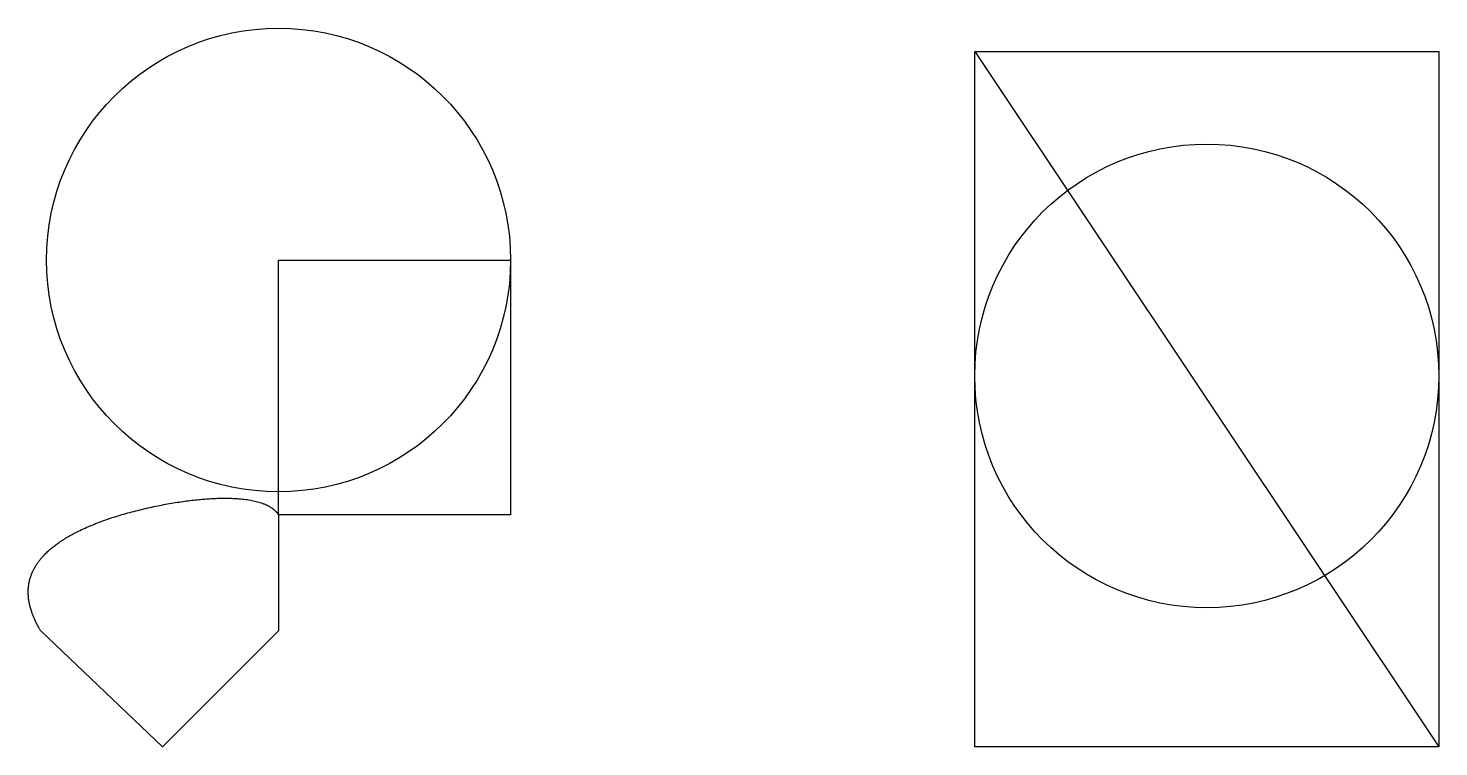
# Model space of a CAD drawing. Header units: millimetres. Extents: x -5.4 to 25, y -5 to 10.5.
import ezdxf

# ---------------------------------------------------------------- set-up
doc = ezdxf.new("R2010")
doc.units = ezdxf.units.MM
doc.layers.get('0').update_dxf_attribs({"linetype": 'CONTINUOUS'})

msp = doc.modelspace()

# ---------------------------------------------------------------- linework, layer by layer
for p, q in [((15, 10), (25, -5)), ((0, 0), (0, -2.5)), ((-2.5, -5), (-5.125, -2.5)), ((0, -2.5), (-2.5, -5))]:
    msp.add_line(p, q)
for points in [[(15, 10), (25, 10), (25, -5), (15, -5)], [(0, 0), (0, 5.5), (5, 5.5), (5, 0)]]:
    msp.add_lwpolyline(points, close=True)
for centre in [(0, 5.5), (20, 3)]:
    msp.add_circle(centre, 5)
msp.add_open_spline([(-5.125, -2.5), (-5.209, -2.361), (-5.344, -2.089), (-5.449, -1.702), (-5.393, -1.228), (-4.988, -0.71), (-4.273, -0.277), (-3.311, 0.058), (-2.299, 0.28), (-1.409, 0.382), (-0.706, 0.369), (-0.316, 0.272), (-0.121, 0.154), (-0.033, 0.055), (0, 0)], degree=5)
msp.add_point((0, 0))

doc.saveas('drawing.dxf')
